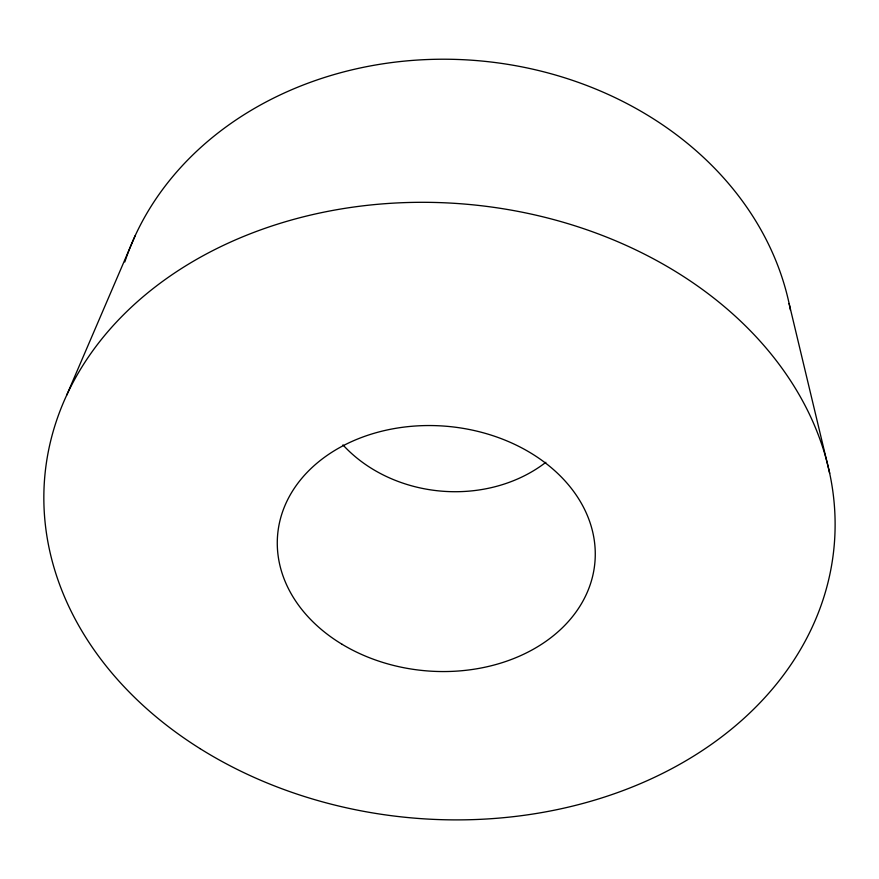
<?xml version="1.0" encoding="UTF-8"?>
<svg xmlns="http://www.w3.org/2000/svg" width="879" height="879" viewBox="0 0 879 879"><rect width="100%" height="100%" fill="white"/><g stroke="black" fill="none" stroke-linecap="round" stroke-linejoin="round"><path stroke-width="1.32" d="M66.738 395.078L135.19 235.66M789.111 303.552L829.688 473.32M124.818 261.953A341.415 286.939 4.9 0 1 472.726 60.277A341.415 286.939 4.9 0 1 790.441 310.133M545.859 462.31A137.531 114.819 4.9 0 1 342.942 444.906M200.06 748.622A396.209 308.057 4.9 0 0 831.963 563.219A396.209 308.057 4.9 0 0 286.411 221.453A396.209 308.057 4.9 0 0 200.06 748.622M342.151 644.329A159.242 122.708 4.9 0 0 594.314 567.493A159.242 122.708 4.9 0 0 372.333 433.819A159.242 122.708 4.9 0 0 342.151 644.329"/></g></svg>
